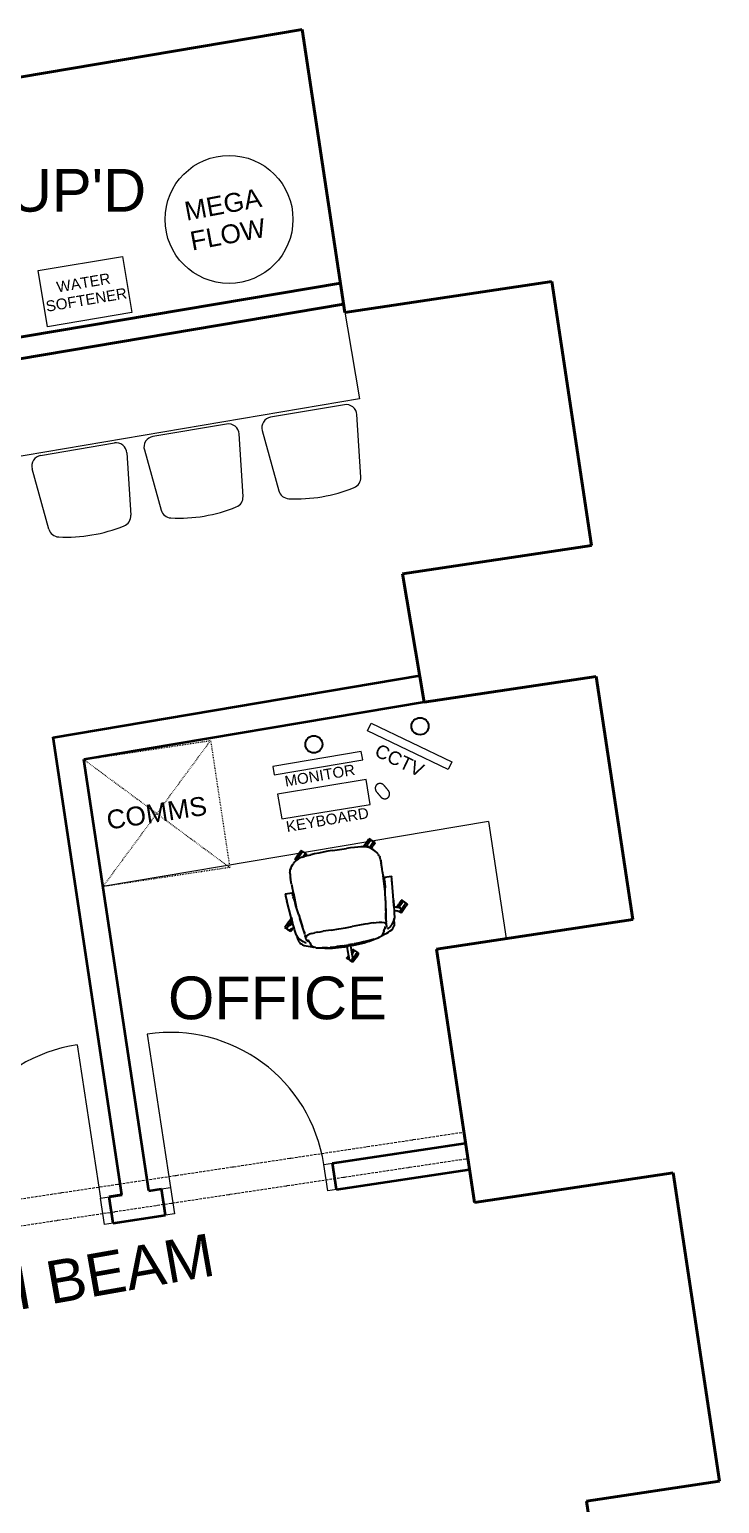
# Model space of a CAD drawing. Header units: millimetres. Extents: x -159872 to 386485, y -250577 to 158966.
# Drawn here: x 178505 to 181736, y 7975 to 14874 of the extents above; entities that cross this region are included whole.
import ezdxf

# ---------------------------------------------------------------- set-up
doc = ezdxf.new("R2010")
doc.units = ezdxf.units.MM
doc.linetypes.add('ACAD_ISO10W100', pattern=[18, 12, -3, 0, -3])
doc.linetypes.add('ISO-03 Dashed Spaced', pattern=[7.62, 3.048, -4.572])
for name, color, linetype, lineweight in [('LDS-equipment-office', 4, 'Continuous', 18), ('LDS-ffe-furniture-loose', 5, 'Continuous', 13), ('LDS-services-water', 4, 'Continuous', 18), ('LDS-struct-extg-ceiling beams', 252, 'ACAD_ISO10W100', 9), ('LDS-struct-extg-doors windows', 7, 'Continuous', 9), ('LDS-struct-extg-walls', 1, 'Continuous', 40), ('LDS-struct-new-doors windows', 5, 'Continuous', 9), ('LDS-struct-new-walls', 6, 'Continuous', 35), ('LDS-text-room names', 3, 'Continuous', 18)]:
    doc.layers.add(name, color=color, linetype=linetype, lineweight=lineweight)
doc.styles.add('Arial', font='Arial.ttf')

# ---------------------------------------------------------------- blocks, each defined once
blk = doc.blocks.new('CCTV MONITOR')
at = {"layer": 'LDS-equipment-office', "linetype": 'Continuous', "flags": 128}
blk.add_lwpolyline([(263.8, -356.2), (-79, -113.5), (-55.8, -80.9), (286.9, -323.6), (263.8, -356.2)], dxfattribs=at)
at = {"layer": 'LDS-equipment-office', "linetype": 'Continuous', "lineweight": 25}
blk.add_circle((40.2, -303.2), 40, dxfattribs=at)
blk = doc.blocks.new('OFFICE COMPUTER')
at = {"layer": 'LDS-equipment-office', "linetype": 'Continuous', "flags": 128}
for points in [[(-52.6, -156.4), (367.4, -159.5), (367.8, -41.5), (-52.2, -38.5), (-52.6, -156.4)], [(-52.9, -289.4), (367.1, -291.1), (367.3, -251.1), (-52.7, -249.4), (-52.9, -289.4)]]:
    blk.add_lwpolyline(points, dxfattribs=at)
at = {"layer": 'LDS-equipment-office', "linetype": 'Continuous', "lineweight": 25}
blk.add_circle((160.1, -360.1), 40, dxfattribs=at)
at = {"layer": 'LDS-equipment-office', "transparency": 33554687}
blk.add_open_spline([(-138.9, -55), (-133.5, -51.9), (-120.9, -52.3), (-109.7, -59.3), (-98.9, -78.1), (-88, -96.9), (-87.6, -110.1), (-93.5, -121.2), (-98.9, -124.3), (-104.2, -127.4), (-116.9, -127), (-128, -120), (-138.9, -101.2), (-149.7, -82.4), (-150.2, -69.2), (-144.2, -58.1), (-140.2, -55.8), (-138.9, -55)], degree=2, knots=[0, 0, 0, 0.040864, 0.081728, 0.122591, 0.346761, 0.387625, 0.428488, 0.469352, 0.510216, 0.55108, 0.591944, 0.632807, 0.856977, 0.897841, 0.938704, 0.979568, 1, 1, 1], dxfattribs=at)
blk = doc.blocks.new('OFFICE COMMS UNIT')
at = {"layer": 'LDS-equipment-office', "linetype": 'ISO-03 Dashed Spaced', "transparency": 33554687}
for p, q in [((-179.7, 89.9), (395, -535.2)), ((-204.5, -510.4), (419.8, 65.1))]:
    blk.add_line(p, q, dxfattribs=at)
at = {"layer": 'LDS-equipment-office', "linetype": 'ISO-03 Dashed Spaced', "transparency": 33554687, "flags": 128}
blk.add_lwpolyline([(-179.7, 89.9), (419.8, 65.1), (395, -535.2), (-204.5, -510.4)], close=True, dxfattribs=at)
blk = doc.blocks.new('DESK CHAIR PLAN')
at = {"layer": 'LDS-ffe-furniture-loose', "lineweight": 25}
for p, q in [((-15.2, 257.3), (5.3, 277.8)), ((5.3, 277.8), (5.6, 278.1)), ((5.3, 277.8), (5.3, 277.8)), ((5.6, 278.1), (5.8, 278.2)), ((5.8, 278.2), (6, 278.1)), ((6, 278.1), (11.7, 272.4)), ((-29.2, 243.3), (-29.3, 243.1)), ((-29.3, 243.1), (-29.2, 242.9)), ((-29.2, 243.3), (-28.9, 243.6)), ((-29.2, 242.9), (-23.4, 237.1)), ((-28.9, 243.6), (-27.9, 244.6)), ((-28.9, 243.6), (-28.9, 243.6)), ((-24.1, 248.4), (-27.9, 244.6)), ((-27.9, 244.6), (-27.9, 244.6)), ((-24.1, 248.4), (-15.2, 257.3)), ((-24.1, 248.4), (-24.1, 248.4)), ((-23.4, 237.1), (-23.1, 237.2)), ((-23.2, 237.1), (-22.9, 237.4)), ((-11.4, 225.4), (-23.2, 237.1)), ((-23.1, 237.2), (4, 264.3)), ((-22.7, 237.5), (-22.9, 237.4)), ((-21, 239.2), (-22.7, 237.6)), ((-22.7, 237.6), (-22.7, 237.5)), ((-21, 239.3), (-20.8, 239.5)), ((-21, 239.2), (-21, 239.3)), ((-20.8, 239.5), (-20.7, 239.6)), ((-20.7, 239.6), (-20.6, 239.7)), ((-20.6, 239.7), (-19.4, 240.9)), ((-19.4, 240.9), (-19.3, 240.9)), ((-19.1, 241.2), (-19.3, 240.9)), ((-11.7, 248.5), (-19.1, 241.2)), ((-15.2, 257.3), (-15.2, 257.3)), ((4.1, 264.4), (-11.7, 248.6)), ((-11.7, 248.5), (-11.7, 248.6)), ((-11.4, 225.4), (-11.3, 225.5)), ((-11.3, 225.4), (-11.4, 225.2)), ((-11.4, 225.4), (-11.4, 225.4)), ((-11.4, 225.2), (-5.7, 219.4)), ((-11.3, 225.4), (3.4, 240.2)), ((-11.3, 225.5), (-11.2, 225.6)), ((-11.2, 225.6), (-11, 225.8)), ((-11, 225.8), (-9.5, 227.3)), ((-9.5, 227.3), (-9.3, 227.5)), ((-9.3, 227.5), (-8.9, 227.9)), ((-9.3, 227.5), (-9.3, 227.5)), ((-8.9, 227.9), (-8.5, 228.4)), ((-8.3, 228.5), (-8.5, 228.4)), ((-8.3, 228.5), (3.4, 240.2)), ((-5.7, 219.4), (-5.4, 219.3)), ((1.7, 238.6), (-5.5, 231.3)), ((-5.4, 219.3), (-5.2, 219.4)), ((-5.2, 219.4), (-5, 219.7)), ((-5, 219.7), (-4.9, 219.7)), ((-4.9, 219.7), (-4, 220.7)), ((-4, 220.7), (-3.9, 220.7)), ((-3.9, 220.7), (-0.1, 224.5)), ((-0.1, 224.5), (0.6, 225.2)), ((0.6, 225.2), (1, 225.6)), ((1, 225.6), (1.8, 226.5)), ((1.8, 226.5), (2.5, 227.1)), ((4.3, 263.2), (2.5, 260.1)), ((2.5, 227.1), (3.2, 227.9)), ((3.1, 219.8), (3.2, 227.9)), ((3.3, 201.6), (3.1, 219.8)), ((3.2, 227.9), (3.3, 229)), ((3.3, 229), (3.4, 240.2)), ((3.4, 240.2), (3.5, 245.5)), ((3.4, 240.2), (3.4, 240.2)), ((3.5, 245.5), (3.6, 259)), ((3.8, 261), (3.6, 259)), ((4, 262.4), (3.8, 261)), ((4.1, 264.4), (4, 264.3)), ((4.3, 263.2), (4, 262.4)), ((5.8, 266.1), (4.1, 264.4)), ((4.4, 263.6), (4.3, 263.2)), ((4.4, 263.6), (5.1, 265)), ((5.1, 265), (5.8, 266.1)), ((5.8, 266.1), (6.8, 267.1)), ((5.8, 266.1), (5.8, 266.1)), ((6.8, 267.2), (11.7, 272)), ((7.1, 267.4), (6.8, 267.2)), ((6.8, 267.2), (6.8, 267.1)), ((11.5, 271.8), (7.1, 267.4)), ((7.8, 267.9), (7.1, 267.4)), ((9, 268.6), (7.8, 267.9)), ((10.4, 269.1), (9, 268.6)), ((11.7, 269.3), (10.4, 269.1)), ((11.5, 271.8), (11.6, 271.8)), ((11.6, 271.9), (11.8, 272.1)), ((11.6, 271.9), (11.6, 271.8)), ((11.8, 272.2), (11.7, 272.4)), ((11.7, 272), (11.8, 272.2)), ((11.7, 269.3), (13, 269.2)), ((11.8, 272.1), (15.5, 268.4)), ((13, 269.2), (14.3, 268.9)), ((14.3, 268.9), (15.5, 268.4)), ((15.5, 268.4), (15.6, 268.4)), ((15.6, 268.4), (16.7, 267.7)), ((17.4, 267.1), (16.7, 267.7)), ((18.3, 266.2), (17.4, 267.1)), ((19.1, 265.1), (18.3, 266.2)), ((19.4, 264.6), (19.1, 265.1)), ((19.4, 264.6), (21.2, 262.6)), ((19.6, 264), (19.4, 264.6)), ((20, 262.7), (19.6, 264)), ((20.1, 262), (20, 262.7)), ((20.3, 261.4), (20.1, 262)), ((20.3, 260.9), (20.3, 261.4)), ((20.3, 260.9), (20.4, 260.4)), ((20.4, 260.4), (20.5, 259.5)), ((23.5, 260.4), (20.5, 257.3)), ((23.5, 260.2), (20.5, 257.3)), ((20.5, 259.3), (20.5, 259.5)), ((20.5, 257.3), (20.5, 259.3)), ((20.5, 257.3), (20.5, 257.3)), ((20.6, 252.7), (20.5, 257.3)), ((20.5, 257.3), (20.5, 257.3)), ((20.7, 245.8), (20.6, 252.7)), ((29.5, 254.2), (20.7, 245.3)), ((20.7, 245.3), (20.7, 245.8)), ((21.1, 220.2), (20.7, 245.3)), ((20.9, 201.6), (21, 220.2)), ((20.9, 201.6), (21, 220.2)), ((21, 220.2), (21.1, 220.2)), ((21.2, 262.6), (23.5, 260.4)), ((23.7, 260.3), (23.5, 260.2)), ((23.9, 260.2), (23.7, 260.3)), ((23.9, 260.2), (29.5, 254.6)), ((29.5, 254.6), (29.6, 254.4)), ((29.6, 254.4), (29.5, 254.2)), ((-214.9, 137.1), (-213.2, 143.2)), ((-210.2, 148.9), (-213.2, 143.2)), ((-205.6, 154.1), (-210.2, 148.9)), ((-199.4, 158.9), (-205.6, 154.1)), ((-199.2, 140.3), (-203.9, 135.9)), ((-191.8, 163.3), (-199.4, 158.9)), ((-194.2, 144.3), (-199.2, 140.3)), ((-189.1, 147.7), (-194.2, 144.3)), ((-183.4, 167.1), (-191.8, 163.3)), ((-184.2, 150.7), (-189.1, 147.7)), ((-182.4, 152.1), (-184.2, 150.7)), ((-174.1, 170.5), (-183.4, 167.1)), ((-182.4, 152.1), (-182.3, 152.1)), ((-182.3, 152.1), (-182.2, 152.3)), ((-182.2, 152.3), (-182, 153.1)), ((-182.2, 152.3), (-181.8, 152.8)), ((-177.7, 137.7), (-177.5, 139.6)), ((-177.5, 139.6), (-177.2, 140.9)), ((-177.5, 139.6), (-177.3, 140.8)), ((-177.2, 140.9), (-175.4, 143.7)), ((-171.2, 147.3), (-175.4, 143.7)), ((-162.9, 174.2), (-174.1, 170.5)), ((-172.1, 139.7), (-170.4, 142.2)), ((-166, 150.5), (-171.2, 147.3)), ((-170.4, 142.2), (-168.7, 145.2)), ((-168.7, 145.2), (-167.2, 148.1)), ((-167.2, 148.1), (-166, 150.5)), ((-166, 150.5), (-165.8, 150.9)), ((-165.8, 150.9), (-164.3, 154.1)), ((-162.8, 157.9), (-164.3, 154.1)), ((-147.7, 179), (-162.9, 174.2)), ((-162.8, 157.9), (-161.1, 162.5)), ((-159.2, 167.1), (-161.1, 162.5)), ((-152.3, 175.9), (-159.2, 167.1)), ((-150.3, 177.5), (-152.3, 175.9)), ((-148, 178.7), (-150.3, 177.5)), ((-148, 178.7), (-146.8, 179.3)), ((-146.8, 179.3), (-147.7, 179)), ((-146.8, 179.3), (-141.3, 182.1)), ((-139.4, 182.9), (-141.3, 182.1)), ((-130.9, 185.3), (-139.4, 182.9)), ((-121.3, 187.3), (-130.9, 185.3)), ((-112, 188.8), (-121.3, 187.3)), ((-99.6, 191.5), (-112, 188.8)), ((-110.7, 189), (-112, 188.8)), ((-110.7, 189), (-99.2, 190.4)), ((-87.8, 193.7), (-99.6, 191.5)), ((-99.2, 190.4), (-86.8, 191.6)), ((-75.8, 195.6), (-87.8, 193.7)), ((-86.8, 191.6), (-74.9, 192.4)), ((-62.7, 197.4), (-75.8, 195.6)), ((-74.9, 192.4), (-59.5, 193.3)), ((-48.9, 198.9), (-62.7, 197.4)), ((-59.5, 193.3), (-41.9, 193.9)), ((-35.2, 199.8), (-48.9, 198.9)), ((-41.9, 193.9), (-14.6, 194.5)), ((-20.6, 200.5), (-35.2, 199.8)), ((-4.5, 201.4), (-20.6, 200.5)), ((-6.2, 194.6), (-14.6, 194.5)), ((-6.2, 194.6), (12.3, 194.8)), ((-4.5, 201.4), (3.3, 201.6)), ((3.3, 201.6), (12.3, 201.8)), ((20.9, 201.6), (12.3, 201.8)), ((30.9, 194.6), (12.3, 194.8)), ((29.2, 201.4), (20.9, 201.6)), ((20.9, 201.6), (20.9, 201.6)), ((45.3, 200.5), (29.2, 201.4)), ((38.8, 194.5), (30.9, 194.6)), ((38.8, 194.5), (66.6, 193.9)), ((59.9, 199.8), (45.3, 200.5)), ((73.6, 198.9), (59.9, 199.8)), ((83.8, 193.3), (66.6, 193.9)), ((87.4, 197.4), (73.6, 198.9)), ((83.8, 193.3), (98.7, 192.5)), ((100.5, 195.6), (87.4, 197.4)), ((111.5, 191.6), (98.7, 192.5)), ((112.5, 193.7), (100.5, 195.6)), ((111.5, 191.6), (123.9, 190.4)), ((124.3, 191.5), (112.5, 193.7)), ((123.9, 190.4), (135.3, 189)), ((136.7, 188.8), (124.3, 191.5)), ((136.7, 188.8), (135.3, 189)), ((146, 187.3), (136.7, 188.8)), ((155.6, 185.3), (146, 187.3)), ((164.1, 182.9), (155.6, 185.3)), ((164.1, 182.9), (165.9, 182.1)), ((165.9, 182.1), (171.5, 179.3)), ((174.5, 178.4), (171.5, 179.3)), ((171.5, 179.3), (172.7, 178.7)), ((175, 177.5), (172.7, 178.7)), ((190.3, 173.3), (174.5, 178.4)), ((177, 175.9), (175, 177.5)), ((177, 175.9), (183.9, 167.1)), ((183.9, 167.1), (185.8, 162.5)), ((185.8, 162.5), (187.5, 157.9)), ((187.5, 157.9), (189, 154.1)), ((190.5, 150.9), (189, 154.1)), ((198.8, 170.5), (190.3, 173.3)), ((190.7, 150.5), (190.5, 150.9)), ((195.9, 147.3), (190.7, 150.5)), ((191.9, 148.1), (190.7, 150.5)), ((193.4, 145.2), (191.9, 148.1)), ((195.1, 142.2), (193.4, 145.2)), ((196.8, 139.7), (195.1, 142.2)), ((200.1, 143.7), (195.9, 147.3)), ((208.1, 167.1), (198.8, 170.5)), ((200.1, 143.7), (201.8, 140.9)), ((201.8, 140.9), (202.2, 139.7)), ((202, 140.8), (202.2, 139.7)), ((202.2, 139.7), (202.5, 137.3)), ((202.6, 137.9), (202.3, 139.1)), ((206.9, 152.4), (206.3, 153)), ((206.7, 153.1), (206.9, 152.4)), ((207.1, 152), (206.9, 152.4)), ((209.2, 150.5), (207.1, 152)), ((216.5, 163.3), (208.1, 167.1)), ((213.8, 147.7), (209.2, 150.5)), ((218.9, 144.3), (213.8, 147.7)), ((224.1, 158.9), (216.5, 163.3)), ((223.9, 140.3), (218.9, 144.3)), ((228.6, 135.9), (223.9, 140.3)), ((230.3, 154.1), (224.1, 158.9)), ((234.9, 148.9), (230.3, 154.1)), ((237.9, 143.2), (234.9, 148.9)), ((237.9, 143.2), (239.6, 137.1)), ((-285.8, 47.9), (-251, 82.7)), ((-282, 51.6), (-251.2, 82.5)), ((-281.1, 64.7), (-257.1, 88.8)), ((-258.3, 73.9), (-260.2, 70.8)), ((-258.8, 71.9), (-258.9, 71.7)), ((-258.8, 72.3), (-258.6, 72.8)), ((-258.8, 71.9), (-258.8, 72.3)), ((-258.8, 71.9), (-258.8, 71.7)), ((-258.8, 70.4), (-258.8, 71.7)), ((-258.8, 70.1), (-258.8, 70.4)), ((-258.8, 70.1), (-258.8, 70)), ((-258.7, 69.6), (-258.8, 70)), ((-258.7, 69.6), (-258.7, 69.4)), ((-258.7, 69.4), (-258.2, 68)), ((-258.5, 73.2), (-258.6, 72.8)), ((-258.5, 73.3), (-258.3, 73.9)), ((-258.5, 73.3), (-258.5, 73.2)), ((-258.3, 74.2), (-258, 74.5)), ((-258.3, 73.9), (-258.3, 74.2)), ((-258.2, 72.6), (-258.3, 71.1)), ((-258.3, 71.1), (-258.1, 69.6)), ((-257.8, 74), (-258.2, 72.6)), ((-258, 87.7), (-258.1, 87.6)), ((-258.1, 87.6), (-258, 87.5)), ((-258.1, 69.6), (-257.5, 68.1)), ((-258, 74.5), (-257.8, 74.9)), ((-257.8, 75), (-257.4, 75.5)), ((-257.8, 74), (-256.9, 75.4)), ((-257.8, 74.9), (-257.8, 75)), ((-257.1, 75.9), (-257.5, 75.5)), ((-257.4, 75.5), (-257.3, 75.6)), ((-257.1, 75.9), (-257.3, 75.6)), ((-257.1, 88.8), (-256.9, 88.8)), ((-257.1, 76), (-257.1, 75.9)), ((-257, 76), (-257.1, 76)), ((-257, 76.1), (-256.7, 76.4)), ((-257, 76), (-257, 76.1)), ((-256.9, 88.8), (-256.7, 88.8)), ((-256.9, 75.4), (-256.8, 75.5)), ((-255.9, 76.6), (-256.8, 75.5)), ((-256.7, 88.8), (-251, 83.1)), ((-255.9, 77.1), (-256.7, 76.4)), ((-256.7, 76.4), (-256.7, 76.4)), ((-254.7, 77.6), (-255.9, 76.6)), ((-255.6, 77.4), (-255.9, 77.1)), ((-255.6, 77.4), (-255.5, 77.5)), ((-255.5, 77.5), (-255.2, 77.8)), ((-253.7, 78.5), (-255.2, 77.8)), ((-253.3, 78.3), (-254.7, 77.6)), ((-253.7, 78.5), (-253.4, 78.7)), ((-253.7, 78.5), (-253.6, 78.7)), ((-253.4, 78.7), (-253.6, 78.7)), ((-253.4, 78.7), (-253.3, 78.7)), ((-251.9, 78.8), (-253.3, 78.3)), ((-253.3, 78.7), (-253.2, 78.8)), ((-253.3, 78.7), (-253.3, 78.8)), ((-253.2, 78.8), (-253.3, 78.8)), ((-252.6, 78.9), (-253.2, 78.8)), ((-253.2, 78.8), (-253.2, 78.8)), ((-252.6, 78.9), (-251.6, 79.1)), ((-251.9, 78.8), (-251.8, 78.8)), ((-251.8, 78.8), (-251.7, 78.9)), ((-250.2, 79.1), (-251.7, 78.9)), ((-251.3, 79.2), (-251.6, 79.1)), ((-251, 79.2), (-251.3, 79.2)), ((-251.2, 82.5), (-251.1, 82.5)), ((-251.1, 82.5), (-250.9, 82.7)), ((-251.1, 82.5), (-251.1, 82.5)), ((-250.9, 82.9), (-251, 83.1)), ((-251, 82.7), (-250.9, 82.9)), ((-250.2, 79.1), (-251, 79.2)), ((-250.9, 82.7), (-247, 78.9)), ((-248.8, 79.1), (-250.2, 79.1)), ((-249.9, 79.1), (-250.2, 79.1)), ((-249, 79), (-249.1, 79)), ((-248.3, 78.7), (-249, 79)), ((-247.3, 79), (-248.8, 79.1)), ((-247, 78.9), (-247.3, 79)), ((-245.4, 78.6), (-247, 78.9)), ((-247, 78.9), (-246.8, 78.7)), ((-243.1, 78), (-245.4, 78.6)), ((-242.3, 77.7), (-243.1, 78)), ((-242.3, 77.7), (-235.2, 75.4)), ((-225.2, 72.2), (-235.2, 75.4)), ((-227, 53.8), (-225.2, 72.2)), ((-225.2, 72.2), (-224.1, 82.4)), ((-224.1, 82.4), (-220.8, 106.5)), ((-220.8, 106.5), (-219.8, 109.3)), ((-218.5, 113.3), (-219.8, 109.3)), ((-219.8, 109.3), (-218.5, 113.3)), ((-217.1, 116.4), (-218.5, 113.3)), ((-217.1, 116.4), (-215.9, 130.4)), ((-215.6, 119.7), (-217.1, 116.4)), ((-215.9, 130.4), (-214.9, 137.1)), ((-212.1, 125.6), (-215.6, 119.7)), ((-208.2, 130.9), (-212.1, 125.6)), ((-203.9, 135.9), (-208.2, 130.9)), ((-191.2, 34.9), (-182, 100.6)), ((-191.2, 34.9), (-185.5, 76.4)), ((-182.1, 100.3), (-185.5, 76.4)), ((-182.1, 100.3), (-181.4, 105.3)), ((-181.4, 105.3), (-182, 100.6)), ((-181.4, 105.3), (-181.2, 107)), ((-180.3, 113.4), (-181.2, 107)), ((-180.3, 113.4), (-179.6, 119.3)), ((-179, 124.6), (-179.6, 119.3)), ((-179, 124.6), (-178.4, 130.5)), ((-178.4, 130.7), (-177.7, 137.7)), ((-178.4, 130.7), (-178.1, 129.5)), ((-178.4, 130.5), (-178.4, 130.7)), ((-177.3, 127.3), (-178.1, 129.5)), ((-177.3, 127.3), (-176.5, 125.7)), ((-171.7, 120), (-176.5, 125.7)), ((-170.7, 119.2), (-171.7, 120)), ((-169.8, 118.8), (-170.7, 119.2)), ((-160.1, 115.6), (-169.8, 118.8)), ((-147.5, 113.8), (-160.1, 115.6)), ((-134, 112.8), (-147.5, 113.8)), ((-120.4, 112.4), (-134, 112.8)), ((-120.4, 112.4), (-108.9, 112.4)), ((-108.9, 112.4), (-107.5, 112.4)), ((-107.5, 112.4), (-107.4, 112.5)), ((-107.4, 112.5), (-94.3, 112.5)), ((-94.3, 112.5), (-80.2, 112.7)), ((-80.2, 112.7), (-54.1, 113.2)), ((-54.1, 113.2), (-19.3, 113.9)), ((12.3, 114.2), (-19.3, 113.9)), ((43.7, 113.9), (12.3, 114.2)), ((80.1, 113.2), (43.7, 113.9)), ((80.1, 113.2), (104.9, 112.7)), ((104.9, 112.7), (118.9, 112.5)), ((132.1, 112.5), (118.9, 112.5)), ((132.2, 112.4), (132.1, 112.5)), ((133.6, 112.5), (132.2, 112.4)), ((145.1, 112.4), (133.6, 112.5)), ((145.1, 112.4), (158.7, 112.8)), ((172.1, 113.8), (158.7, 112.8)), ((172.1, 113.8), (184.8, 115.6)), ((194.5, 118.8), (184.8, 115.6)), ((195.4, 119.2), (194.5, 118.8)), ((196.3, 120), (195.4, 119.2)), ((196.3, 120), (201.2, 125.7)), ((201.2, 125.7), (202, 127.3)), ((202.8, 129.5), (202, 127.3)), ((202.5, 137.3), (203.1, 130.7)), ((203.1, 130.7), (202.8, 129.5)), ((203.1, 130.7), (203.5, 127.1)), ((203.5, 127.1), (204.3, 119.3)), ((205, 113.4), (204.3, 119.3)), ((205, 113.4), (205.8, 107)), ((206.1, 105.3), (205.8, 107)), ((206.1, 105.3), (206.7, 100.6)), ((206.8, 100.3), (206.1, 105.3)), ((206.7, 100.6), (215.9, 34.9)), ((206.8, 100.3), (210.2, 76.4)), ((215.9, 34.9), (210.2, 76.4)), ((232.9, 130.9), (228.6, 135.9)), ((236.8, 125.6), (232.9, 130.9)), ((240.3, 119.7), (236.8, 125.6)), ((239.6, 137.1), (240.6, 130.4)), ((241.8, 116.4), (240.3, 119.7)), ((240.6, 130.4), (241.8, 116.4)), ((243.2, 113.3), (241.8, 116.4)), ((243.1, 113.3), (244.5, 109.3)), ((244.5, 109.3), (243.2, 113.3)), ((244.5, 109.3), (245.5, 106.5)), ((245.5, 106.5), (248.8, 82.4)), ((248.8, 82.4), (249.7, 73.7)), ((249.7, 73.7), (253.9, 75.1)), ((249.7, 73.7), (251.6, 54.2)), ((253.9, 75.1), (268.2, 79.7)), ((254.1, 75.3), (253.9, 75.1)), ((253.9, 75.1), (253.9, 75.1)), ((254.2, 75.4), (254.1, 75.3)), ((254.2, 75.4), (254.4, 75.6)), ((254.4, 75.6), (254.5, 75.7)), ((254.5, 75.7), (254.6, 75.8)), ((254.6, 75.8), (254.7, 75.9)), ((255.3, 76.5), (254.7, 75.9)), ((255.7, 76.9), (255.3, 76.5)), ((255.3, 76.5), (255.3, 76.5)), ((256, 77.2), (255.7, 76.9)), ((255.7, 76.9), (255.7, 76.8)), ((256, 77.2), (256.9, 78.1)), ((256, 77.1), (256, 77.2)), ((256.9, 78.1), (257.2, 78.4)), ((257.2, 78.4), (267.9, 89.1)), ((257.2, 78.4), (257.2, 78.4)), ((267.9, 89.1), (268.1, 89.2)), ((268.1, 89.2), (268.4, 89.1)), ((269.7, 80.1), (268.2, 79.7)), ((268.4, 89.1), (274, 83.5)), ((271.2, 80.4), (269.7, 80.1)), ((271.4, 80.4), (271.2, 80.4)), ((271.4, 80.4), (271.2, 80.2)), ((271.3, 80.2), (271.4, 80.4)), ((271.4, 80.4), (274, 83.1)), ((274.1, 83.1), (271.4, 80.4)), ((272.7, 80.5), (271.4, 80.4)), ((271.4, 80.4), (271.4, 80.4)), ((274.1, 80.4), (272.7, 80.5)), ((274.1, 83.3), (274, 83.5)), ((274, 83.1), (274.1, 83.3)), ((274.1, 83.1), (276, 81.2)), ((275.6, 80), (274.1, 80.4)), ((277, 79.5), (275.6, 80)), ((276, 81.2), (279.5, 77.9)), ((278.3, 78.8), (277, 79.5)), ((279.4, 77.9), (278.3, 78.8)), ((280.5, 76.8), (279.4, 77.9)), ((279.5, 77.9), (283.6, 73.7)), ((281.3, 75.5), (280.5, 76.8)), ((285.9, 71.4), (280.7, 66.3)), ((280.7, 66.2), (285.8, 71.3)), ((281.9, 74.2), (281.3, 75.5)), ((282.1, 69.6), (281.7, 68.1)), ((282.1, 73.4), (281.9, 74.2)), ((282.1, 73.3), (282.1, 73.4)), ((282.1, 73.3), (282.1, 73.3)), ((282.2, 72.7), (282.1, 73.3)), ((282.3, 70.5), (282.1, 69.7)), ((282.1, 69.6), (282.1, 69.7)), ((282.3, 71.9), (282.2, 72.7)), ((282.3, 71.9), (282.3, 71.5)), ((282.3, 71.2), (282.3, 71.5)), ((282.3, 71.1), (282.3, 71.2)), ((282.3, 71.2), (282.3, 71.2)), ((282.3, 71.1), (282.3, 70.7)), ((282.3, 70.5), (282.3, 70.7)), ((283.6, 73.7), (285.9, 71.4)), ((286, 71.4), (285.8, 71.3)), ((286.2, 71.3), (286, 71.4)), ((286.2, 71.3), (291.9, 65.6)), ((-291.9, 54), (-292, 53.8)), ((-292, 53.8), (-291.9, 53.6)), ((-291.9, 54), (-291.6, 54.2)), ((-291.9, 53.6), (-286.1, 47.8)), ((-291.6, 54.3), (-290.6, 55.2)), ((-291.6, 54.3), (-291.6, 54.2)), ((-290.6, 55.3), (-284.2, 61.7)), ((-290.6, 55.3), (-290.6, 55.2)), ((-286.1, 47.8), (-285.8, 47.9)), ((-285.9, 47.8), (-285.6, 48)), ((-274.1, 36), (-285.9, 47.8)), ((-285.5, 48.2), (-285.6, 48)), ((-285.4, 48.2), (-285.5, 48.2)), ((-285.1, 48.5), (-285.4, 48.2)), ((-283.7, 49.9), (-285.1, 48.5)), ((-285.1, 48.5), (-285.1, 48.5)), ((-284.2, 61.7), (-284.1, 61.7)), ((-281.1, 64.7), (-284.1, 61.7)), ((-283.7, 49.9), (-283.6, 50)), ((-283.7, 49.9), (-283.7, 49.9)), ((-283.6, 50), (-283.5, 50.1)), ((-283.6, 50), (-283.6, 50)), ((-283.5, 50.1), (-283.4, 50.3)), ((-283.4, 50.3), (-282.2, 51.4)), ((-282.2, 51.4), (-282.2, 51.5)), ((-282.2, 51.5), (-282.1, 51.5)), ((-282.1, 51.5), (-282, 51.6)), ((-282.1, 51.5), (-282.1, 51.5)), ((-281.1, 64.7), (-281.1, 64.7)), ((-274.1, 36), (-274.1, 36.1)), ((-274, 36.1), (-274.1, 35.8)), ((-274.1, 36.1), (-274, 36.1)), ((-274.1, 35.8), (-268.4, 30)), ((-274, 36.1), (-248.8, 61.3)), ((-274, 36.1), (-273.9, 36.2)), ((-272.9, 37.2), (-273.9, 36.3)), ((-273.9, 36.2), (-273.9, 36.3)), ((-272.9, 37.2), (-272.5, 37.7)), ((-272.5, 37.7), (-272, 38.2)), ((-272, 38.2), (-271.9, 38.3)), ((-272, 38.2), (-272, 38.2)), ((-248.8, 61.3), (-271.9, 38.3)), ((-268.4, 30), (-268.1, 29.9)), ((-268.1, 29.9), (-267.9, 30)), ((-267.9, 30), (-267.7, 30.3)), ((-267.7, 30.3), (-267.6, 30.3)), ((-267.6, 30.3), (-266.7, 31.3)), ((-266.7, 31.3), (-266.6, 31.3)), ((-254.1, 43.9), (-266.6, 31.3)), ((-258.1, 67.9), (-258.2, 68)), ((-258.1, 67.8), (-258.1, 67.9)), ((-258.1, 67.6), (-258.1, 67.8)), ((-258, 67.6), (-258.1, 67.6)), ((-257.9, 67.4), (-258, 67.6)), ((-257.9, 67.4), (-257.9, 67.3)), ((-257.9, 67.3), (-256.5, 65.4)), ((-257.9, 67.3), (-257.9, 67.3)), ((-256.7, 66.7), (-257.5, 68.1)), ((-255.6, 65.4), (-256.7, 66.7)), ((-256.5, 65.4), (-254.6, 64)), ((-255.6, 65.4), (-255.2, 65.1)), ((-254.3, 64.2), (-255.2, 65.1)), ((-254.5, 64), (-254.6, 64)), ((-254.5, 64), (-254.5, 63.9)), ((-254.5, 63.9), (-254.3, 63.9)), ((-254.3, 64.2), (-254.2, 64.2)), ((-254.3, 63.9), (-254.3, 63.9)), ((-254.1, 63.8), (-254.3, 63.9)), ((-254.1, 64.1), (-254.2, 64.2)), ((-254.1, 64.1), (-253.5, 63.6)), ((-254.1, 63.8), (-253.3, 63.5)), ((-254.1, 43.9), (-253.9, 44)), ((-253.9, 44), (-253.1, 44.9)), ((-253.9, 44), (-253.9, 44)), ((-253.3, 63.5), (-253.5, 63.6)), ((-253, 63.3), (-253.3, 63.5)), ((-239.8, 58.2), (-253.1, 44.9)), ((-253, 63.3), (-253, 63.3)), ((-252.9, 63.2), (-253, 63.3)), ((-252.9, 63.2), (-252.2, 62.8)), ((-251.7, 62.5), (-252.2, 62.8)), ((-251.7, 62.5), (-251.6, 62.5)), ((-250.4, 61.9), (-251.6, 62.5)), ((-250.4, 61.9), (-248.8, 61.3)), ((-248, 61), (-248.8, 61.3)), ((-248.8, 61.3), (-248.8, 61.3)), ((-248, 61), (-245.7, 60.2)), ((-240.7, 58.5), (-245.7, 60.2)), ((-239.8, 58.2), (-240.7, 58.5)), ((-227, 53.8), (-239.8, 58.2)), ((-230, 24.3), (-237.9, -56)), ((-227.2, 51.6), (-230, 24.3)), ((-230, 24.2), (-227.2, 51.6)), ((-227.2, 51.6), (-227, 53.8)), ((-193.4, 18.5), (-198.7, -20.8)), ((-193.4, 18.5), (-191.2, 34.9)), ((218.1, 18.5), (215.9, 34.9)), ((218.1, 18.5), (223.4, -20.8)), ((251.6, 54.2), (274, 61.7)), ((251.6, 54.2), (251.9, 51.6)), ((251.9, 51.6), (253.2, 38.8)), ((253.2, 38.7), (278.1, 63.5)), ((277.9, 63.5), (253.2, 38.8)), ((253.2, 38.8), (253.2, 38.7)), ((253.2, 38.7), (253.8, 33.3)), ((253.8, 33.3), (256.7, 30.4)), ((254.7, 24.3), (253.8, 33.3)), ((253.8, 33.3), (254.7, 24.2)), ((254.7, 24.3), (262.6, -56)), ((256.7, 30.4), (256.9, 30.3)), ((256.9, 30.3), (257.1, 30.4)), ((257.1, 30.4), (257.4, 30.7)), ((257.4, 30.7), (258.4, 31.7)), ((257.4, 30.7), (257.4, 30.7)), ((258.4, 31.7), (267.8, 41.1)), ((258.4, 31.7), (258.4, 31.7)), ((270, 43.3), (267.8, 41.2)), ((267.8, 41.1), (267.8, 41.2)), ((270, 43.3), (271, 44.3)), ((271, 44.3), (271.1, 44.4)), ((271.1, 44.4), (291.5, 64.9)), ((271.1, 44.4), (271.1, 44.4)), ((274, 61.7), (275.5, 62.2)), ((275.5, 62.2), (276.9, 62.9)), ((276.9, 62.9), (277.9, 63.5)), ((277.9, 63.5), (278.1, 63.5)), ((278.1, 63.6), (279.3, 64.5)), ((278.1, 63.5), (278.1, 63.6)), ((278.1, 63.5), (278.1, 63.6)), ((279.3, 64.5), (280.2, 65.5)), ((280.2, 65.5), (280.6, 66.1)), ((280.6, 66.1), (280.7, 66.2)), ((280.7, 66.3), (281.1, 66.8)), ((280.7, 66.2), (280.7, 66.3)), ((281.1, 66.8), (281.7, 68.1)), ((291.6, 64.9), (291.5, 64.9)), ((291.6, 64.9), (291.8, 65.1)), ((291.8, 65.1), (291.9, 65.2)), ((291.9, 65.6), (292, 65.4)), ((292, 65.4), (291.9, 65.2)), ((-238.7, -65.7), (-239.3, -72.8)), ((-238.4, -61), (-238.7, -65.7)), ((-237.9, -56), (-238.4, -61)), ((-205.1, -73.1), (-204.7, -68.3)), ((-204.2, -62.5), (-204.7, -68.3)), ((-204.2, -62.5), (-201.2, -39.1)), ((-198.7, -20.8), (-201.2, -39.1)), ((-198.7, -20.8), (-201.2, -96.6)), ((223.4, -20.8), (225.9, -39.1)), ((225.6, -86.9), (223.4, -20.8)), ((228.9, -62.5), (225.9, -39.1)), ((228.9, -62.5), (229.4, -68.3)), ((229.7, -73.1), (229.4, -68.3)), ((263.1, -61), (262.6, -56)), ((264.3, -77.9), (263.1, -61)), ((-239.8, -80.5), (-239.9, -82.3)), ((-239.9, -82.3), (-239.9, -83.2)), ((-239.9, -83.2), (-239.6, -87.8)), ((-239.3, -72.8), (-239.8, -80.5)), ((-239.4, -88.3), (-239.6, -87.8)), ((-239, -88.7), (-239.4, -88.3)), ((-238.4, -88.9), (-239, -88.7)), ((-208.2, -88.9), (-238.4, -88.9)), ((-208.2, -88.9), (-207.6, -88.8)), ((-207.6, -88.8), (-207.3, -88.3)), ((-207, -87.4), (-207.3, -88.3)), ((-207, -87.4), (-206.7, -85.9)), ((-206.2, -83.7), (-206.7, -85.9)), ((-206.2, -73.6), (-206.2, -73.6)), ((-206.2, -83.7), (-205.8, -80.9)), ((-205.4, -77.5), (-205.8, -80.9)), ((-205.1, -73.1), (-205.4, -77.5)), ((-202.3, -129.9), (-203.1, -155.8)), ((-201.8, -113.6), (-202.3, -129.9)), ((-201.8, -113.6), (-201.6, -110)), ((-201.6, -110), (-201.2, -96.6)), ((225.6, -86.9), (225.6, -87.9)), ((225.6, -87.9), (226.3, -110)), ((226.3, -110), (226.5, -113.7)), ((227, -129.8), (226.5, -113.7)), ((227, -129.8), (227.8, -156.8)), ((229.7, -73.1), (229.8, -73.4)), ((229.9, -75), (229.8, -73.4)), ((229.9, -75), (230.1, -77.1)), ((230.1, -77.5), (230.1, -77.1)), ((230.1, -77.5), (230.5, -80.9)), ((230.9, -83.7), (230.5, -80.9)), ((230.9, -83.7), (231.4, -85.9)), ((231.4, -85.9), (231.9, -88.3)), ((232.3, -88.8), (231.9, -88.3)), ((232.9, -88.9), (232.3, -88.8)), ((263.1, -88.9), (232.9, -88.9)), ((263.1, -88.9), (263.7, -88.7)), ((263.7, -88.7), (264.1, -88.3)), ((264.1, -88.3), (264.3, -87.8)), ((264.5, -80.5), (264.3, -77.9)), ((264.3, -87.8), (264.6, -83.2)), ((264.6, -82.3), (264.5, -80.5)), ((264.6, -83.2), (264.6, -82.3)), ((-203.1, -159.8), (-203.1, -155.8)), ((-203.1, -159.8), (-203.1, -163.6)), ((-203.1, -163.6), (-202.9, -169)), ((-202.9, -170.4), (-202.9, -169)), ((-202.9, -170.4), (-202.5, -174.6)), ((-202.5, -174.6), (-201.9, -179.7)), ((-201.9, -179.7), (-201, -184.7)), ((-201, -184.7), (-200.9, -185.2)), ((-199.7, -189.9), (-200.9, -185.2)), ((-199.7, -189.9), (-198.3, -194.4)), ((-198.3, -194.4), (-196.4, -199.2)), ((-196, -199.9), (-196.4, -199.2)), ((-196, -199.9), (-193.7, -204.2)), ((-193.7, -204.2), (-193.2, -205.1)), ((-189.7, -210.2), (-193.2, -205.1)), ((214.4, -210.2), (217.9, -205.1)), ((218.3, -204.3), (217.9, -205.1)), ((218.3, -204.3), (220.7, -199.8)), ((220.7, -199.8), (221.1, -199.1)), ((223, -194.4), (221.1, -199.1)), ((224.4, -189.8), (223, -194.4)), ((225.6, -185.1), (224.4, -189.8)), ((225.6, -184.7), (226.6, -179.7)), ((225.6, -184.7), (225.6, -185.1)), ((226.6, -179.7), (227.2, -174.7)), ((227.2, -174.7), (227.6, -169.5)), ((227.6, -169.5), (227.8, -163.7)), ((227.8, -163.7), (227.8, -156.8)), ((-190.2, -254.2), (-190.3, -254.4)), ((-190.3, -254.4), (-190.2, -254.6)), ((-190.2, -254.2), (-189.9, -253.9)), ((-190.2, -254.6), (-184.4, -260.3)), ((-189.9, -253.8), (-188.9, -252.9)), ((-189.9, -253.8), (-189.9, -253.9)), ((-189, -211.1), (-189.7, -210.2)), ((-189, -211.1), (-184, -217.2)), ((-188.9, -252.8), (-179.4, -243.4)), ((-188.9, -252.8), (-188.9, -252.9)), ((-184.4, -260.3), (-184.1, -260.2)), ((-184.2, -260.4), (-183.9, -260.1)), ((-172.4, -272.1), (-184.2, -260.4)), ((-184.1, -260.2), (-160.5, -236.6)), ((-184, -217.2), (-178.6, -222.9)), ((-183.8, -259.9), (-183.9, -260.1)), ((-183.7, -259.9), (-183.8, -259.9)), ((-183.7, -259.9), (-182, -258.2)), ((-182, -258.2), (-160.5, -236.7)), ((-182, -258.2), (-182, -258.2)), ((-176.2, -240.2), (-179.4, -243.4)), ((-179.4, -243.4), (-179.4, -243.4)), ((-178.6, -222.9), (-172.3, -228.6)), ((-167.9, -231.9), (-176.2, -240.1)), ((-176.2, -240.2), (-176.2, -240.1)), ((-172.4, -272.1), (-172.3, -272)), ((-172.3, -272), (-172.4, -272.3)), ((-172.4, -272.1), (-172.4, -272.1)), ((-172.4, -272.3), (-166.7, -278.1)), ((-172.3, -228.6), (-167.9, -231.9)), ((-172.3, -272), (-144.6, -244.4)), ((-172.3, -272), (-172.2, -271.8)), ((-172.2, -271.8), (-172, -271.6)), ((-172, -271.6), (-170.5, -270.1)), ((-170.5, -270.1), (-170.3, -270)), ((-170.3, -269.9), (-169.8, -269.4)), ((-170.3, -269.9), (-170.3, -270)), ((-144.8, -244.4), (-169.8, -269.4)), ((-167.9, -231.9), (-165.3, -233.8)), ((-165.3, -233.8), (-160.5, -236.6)), ((-156, -267.9), (-164.9, -276.8)), ((-160.5, -236.6), (-160.5, -236.7)), ((-160.5, -236.7), (-158.4, -237.9)), ((-158.4, -237.9), (-157.2, -238.4)), ((-157.2, -238.4), (-157.2, -239)), ((-157.2, -238.4), (-150.6, -241.3)), ((-157.2, -239), (-156.8, -240.4)), ((-156.8, -240.4), (-156.2, -241.7)), ((-156.2, -241.7), (-155.3, -243)), ((-156, -267.9), (-155.5, -267.4)), ((-155.5, -267.3), (-133.7, -245.5)), ((-155.5, -267.4), (-155.5, -267.3)), ((-155.3, -243), (-154.2, -244)), ((-154.1, -244.1), (-154.2, -244)), ((-154.1, -244.1), (-152.9, -244.8)), ((-152.9, -244.8), (-151.6, -245.3)), ((-151.5, -245.3), (-151.6, -245.3)), ((-151.4, -245.3), (-151.5, -245.3)), ((-151.4, -245.3), (-150.1, -245.5)), ((-150.6, -241.3), (-143.4, -243.4)), ((-149.9, -245.6), (-150.1, -245.5)), ((-149.9, -245.6), (-148.5, -245.6)), ((-148.5, -245.6), (-147.2, -245.5)), ((-147.2, -245.5), (-145.8, -245)), ((-145.8, -245), (-144.8, -244.4)), ((-144.8, -244.4), (-144.6, -244.4)), ((-144.6, -244.4), (-144.5, -244.3)), ((-144.5, -244.3), (-143.4, -243.4)), ((-143.4, -243.4), (-142.3, -243.7)), ((-142.3, -243.7), (-134.6, -245.3)), ((-134.6, -245.3), (-134.8, -245.5)), ((-134.6, -245.3), (-133.7, -245.5)), ((-133.7, -245.5), (-132.2, -245.8)), ((-132.2, -245.8), (-120.8, -247.4)), ((-120.8, -247.4), (-106.8, -248.8)), ((-106.8, -248.8), (-92, -249.9)), ((-92, -249.9), (-73.5, -250.9)), ((-73.5, -250.9), (-53.7, -251.7)), ((-32.7, -252.3), (-53.7, -251.7)), ((-32.7, -252.3), (-31.3, -252.3)), ((-9.5, -252.8), (-31.3, -252.3)), ((12.2, -253), (-9.5, -252.8)), ((12.2, -253), (33.9, -252.8)), ((33.9, -252.8), (56.8, -252.3)), ((57.4, -252.3), (56.8, -252.3)), ((57.4, -252.3), (77.3, -251.8)), ((77.3, -251.8), (98.2, -250.9)), ((98.2, -250.9), (115.9, -249.9)), ((131.5, -248.8), (115.9, -249.9)), ((131.5, -248.8), (139.2, -248)), ((133.3, -253.9), (133.2, -254.1)), ((133.2, -254.1), (133.3, -254.3)), ((133.6, -253.6), (133.3, -253.9)), ((133.3, -254.3), (139.1, -260.1)), ((134.3, -253), (133.6, -253.6)), ((134.6, -252.6), (134.3, -253)), ((134.3, -253), (134.6, -253)), ((134.9, -252.3), (134.6, -252.6)), ((134.8, -252.5), (134.9, -252.3)), ((134.9, -252.3), (139.2, -248)), ((139.1, -260.1), (139.3, -260)), ((139.2, -248), (145.4, -247.4)), ((139.3, -260), (153, -246.4)), ((139.3, -260.1), (139.5, -259.9)), ((151, -271.8), (139.3, -260.1)), ((139.7, -259.7), (139.5, -259.9)), ((141.4, -258), (139.7, -259.7)), ((139.7, -259.7), (139.7, -259.7)), ((141.4, -258), (141.5, -258)), ((153.1, -246.4), (141.5, -258)), ((153, -246.4), (145.4, -247.4)), ((151, -271.8), (151.1, -271.7)), ((151.1, -271.8), (151, -272.1)), ((151, -271.8), (151, -271.8)), ((151, -272.1), (156.8, -277.9)), ((151.1, -271.8), (185.9, -237)), ((151.1, -271.7), (151.3, -271.6)), ((151.3, -271.6), (151.5, -271.4)), ((152.9, -269.9), (151.5, -271.4)), ((152.9, -269.9), (153.1, -269.7)), ((153.1, -246.4), (153, -246.4)), ((156.8, -245.8), (153.1, -246.4)), ((153.2, -269.7), (153.1, -269.7)), ((153.2, -269.7), (186, -236.9)), ((156.8, -245.8), (166.6, -243.8)), ((171.1, -264), (158.5, -276.5)), ((164.9, -257.9), (159.1, -263.8)), ((166.6, -243.8), (169, -243.1)), ((169, -243.1), (175.2, -241.3)), ((169, -243.1), (169.3, -243.4)), ((169.3, -243.4), (170.6, -244)), ((170.6, -244), (171.2, -244.2)), ((171.1, -264), (171.2, -263.9)), ((191.7, -243.4), (171.2, -263.8)), ((171.2, -244.2), (172.7, -244.7)), ((171.2, -244.2), (172, -244.4)), ((171.2, -263.9), (171.2, -263.8)), ((172, -244.4), (173.4, -244.5)), ((172.9, -244.7), (172.7, -244.7)), ((173.1, -244.7), (172.9, -244.7)), ((173.1, -244.7), (173.3, -244.8)), ((173.9, -244.8), (173.3, -244.8)), ((174.8, -244.4), (173.4, -244.5)), ((174.9, -244.8), (173.9, -244.8)), ((176.3, -244.1), (174.8, -244.4)), ((174.9, -244.9), (175.2, -244.8)), ((174.9, -244.8), (175.2, -244.8)), ((182.3, -238.2), (175.2, -241.3)), ((175.2, -244.8), (175.4, -244.8)), ((175.2, -244.8), (175.4, -244.8)), ((175.5, -244.8), (175.4, -244.8)), ((175.5, -244.8), (175.4, -244.8)), ((175.5, -244.8), (176, -244.6)), ((176.3, -244.5), (176, -244.6)), ((177.6, -243.6), (176.3, -244.1)), ((176.3, -244.5), (177.2, -244.3)), ((176.7, -244.6), (177.2, -244.3)), ((177.2, -244.3), (177.4, -244.2)), ((177.4, -244.2), (177.7, -244)), ((178.8, -242.9), (177.6, -243.6)), ((177.8, -244), (177.7, -244)), ((178.2, -243.8), (177.8, -244)), ((178.4, -243.6), (178.2, -243.8)), ((178.6, -243.4), (178.4, -243.6)), ((178.6, -243.4), (178.8, -243.3)), ((178.8, -242.9), (179.9, -242.1)), ((178.8, -243.3), (179.1, -243.1)), ((179.1, -243.1), (179.2, -243.1)), ((179.3, -243), (179.2, -243.1)), ((179.4, -242.9), (179.3, -243)), ((179.3, -243), (179.3, -243)), ((179.6, -242.8), (179.4, -242.9)), ((179.4, -242.9), (179.4, -242.9)), ((179.7, -242.6), (179.6, -242.7)), ((179.6, -242.8), (179.6, -242.7)), ((179.6, -242.7), (179.7, -242.7)), ((180.2, -242.1), (179.7, -242.7)), ((179.9, -242.1), (180.8, -241.2)), ((180.2, -242.1), (180.5, -241.7)), ((180.2, -242.1), (180.2, -242.1)), ((180.5, -241.7), (181, -241.2)), ((180.8, -241.2), (181.6, -240)), ((181, -241.2), (181.6, -240)), ((181.6, -239.9), (182.1, -238.9)), ((181.6, -239.9), (181.9, -239.5)), ((181.6, -239.9), (181.6, -240)), ((181.9, -239.5), (181.7, -239.9)), ((181.7, -239.9), (181.7, -240)), ((181.9, -239.5), (182, -239.3)), ((182, -239.2), (182.1, -239.1)), ((182, -239.3), (182, -239.2)), ((182, -239.3), (182, -239.3)), ((182.3, -238.2), (182.1, -238.8)), ((182.1, -238.9), (182.1, -238.8)), ((182.1, -239.1), (182.1, -238.9)), ((183.1, -237.9), (182.3, -238.2)), ((185.6, -236.4), (183.1, -237.9)), ((190, -233.8), (185.6, -236.4)), ((185.6, -236.4), (186, -236.9)), ((186.1, -236.9), (185.9, -237)), ((186.3, -237), (186.1, -236.9)), ((186.3, -237), (192, -242.7)), ((190, -233.8), (196.9, -228.6)), ((191.7, -243.4), (192, -243.1)), ((191.7, -243.4), (191.7, -243.4)), ((192, -242.7), (192.1, -242.9)), ((192.1, -242.9), (192, -243.1)), ((196.9, -228.6), (203, -223.2)), ((208.7, -217.3), (203, -223.2)), ((213.7, -211.1), (208.7, -217.3)), ((214.4, -210.2), (213.7, -211.1)), ((-166.7, -278.1), (-166.4, -278.2)), ((-166.4, -278.2), (-166.2, -278.1)), ((-166.2, -278.1), (-166, -277.8)), ((-166, -277.8), (-165.9, -277.8)), ((-165.9, -277.8), (-165, -276.8)), ((-165, -276.8), (-164.9, -276.8)), ((156.8, -277.9), (157, -277.9)), ((157, -277.9), (157.2, -277.9)), ((157.2, -277.9), (157.5, -277.5)), ((157.5, -277.5), (158.5, -276.6)), ((157.5, -277.5), (157.5, -277.5)), ((158.5, -276.6), (158.5, -276.5))]:
    blk.add_line(p, q, dxfattribs=at)
blk = doc.blocks.new('Group-223')
at = {"layer": 'LDS-ffe-furniture-loose'}
for p, q in [((117884.1, 49337.7), (118229.4, 49396)), ((118287.8, 49349.6), (118306, 49057.6)), ((117922.7, 48992.9), (117844.1, 49274.7))]:
    blk.add_line(p, q, dxfattribs=at)
for centre, radius, start, end in [((117892.4, 49288.2), 50.2, 99.57786, 195.58687), ((118237.7, 49346.5), 50.2, 3.56886, 99.57786), ((118256, 49054.5), 50.2, 291.99186, 3.56886), ((117971, 49006.4), 50.2, 195.58687, 267.16387), ((118004.3, 49677.7), 722.3, 267.16387, 291.99186)]:
    blk.add_arc(centre, radius, start, end, dxfattribs=at)
blk = doc.blocks.new('Group-228')
at = {"layer": 'LDS-services-water'}
blk.add_circle((118766.2, 50442.6), 299.5, dxfattribs=at)
at = {"layer": 'LDS-services-water', "color": 7, "transparency": 33554687, "insert": (118551.1, 50522.7), "char_height": 88.26, "attachment_point": 1, "rotation": 10.59625, "line_spacing_factor": 0.965511, "style": 'Arial'}
blk.add_mtext('MEGA \\PFLOW', dxfattribs=at)
blk = doc.blocks.new('Group-229')
at = {"layer": 'LDS-services-water', "flags": 128}
blk.add_lwpolyline([(118311.1, 50006.4), (117916.6, 49940), (117872.3, 50202.9), (118266.8, 50269.4)], close=True, dxfattribs=at)
at = {"layer": 'LDS-services-water', "color": 7, "transparency": 33554687, "insert": (118080.5, 50171.1), "char_height": 50.44, "attachment_point": 2, "rotation": 9.56659, "line_spacing_factor": 0.960695, "style": 'Arial'}
blk.add_mtext('WATER\\PSOFTENER', dxfattribs=at)
blk = doc.blocks.new('Group-231')
at = {"layer": 'LDS-ffe-furniture-loose'}
for p, q in [((118755, 49484.7), (118409.7, 49426.4)), ((118831.7, 49146.3), (118813.5, 49438.3)), ((118369.7, 49363.4), (118448.3, 49081.6))]:
    blk.add_line(p, q, dxfattribs=at)
for centre, radius, start, end in [((118763.4, 49435.2), 50.2, 3.56886, 99.57786), ((118418.1, 49376.9), 50.2, 99.57786, 195.58687), ((118781.6, 49143.2), 50.2, 291.99186, 3.56886), ((118496.7, 49095.1), 50.2, 195.58687, 267.16387), ((118529.9, 49766.4), 722.3, 267.16387, 291.99186)]:
    blk.add_arc(centre, radius, start, end, dxfattribs=at)
blk = doc.blocks.new('Group-232')
at = {"layer": 'LDS-ffe-furniture-loose'}
for p, q in [((119306.4, 49575.1), (118961.1, 49516.8)), ((119383.1, 49236.7), (119364.9, 49528.7)), ((118921.1, 49453.8), (118999.7, 49172))]:
    blk.add_line(p, q, dxfattribs=at)
for centre, radius, start, end in [((119314.8, 49525.6), 50.2, 3.56886, 99.57786), ((118969.4, 49467.3), 50.2, 99.57786, 195.58687), ((119333, 49233.6), 50.2, 291.99186, 3.56886), ((119048.1, 49185.5), 50.2, 195.58687, 267.16387), ((119081.3, 49856.8), 722.3, 267.16387, 291.99186)]:
    blk.add_arc(centre, radius, start, end, dxfattribs=at)

msp = doc.modelspace()

# ---------------------------------------------------------------- linework, layer by layer
at = {"layer": 'LDS-equipment-office', "lineweight": 18}
for q in [(178849.55274, 10863.11342), (180737.02514, 10618.65217)]:
    msp.add_line((180654.37802, 11167.29435), q, dxfattribs=at)
at = {"layer": 'LDS-ffe-furniture-loose', "transparency": 33554687, "flags": 128}
msp.add_lwpolyline([(180051.06347, 13144.52435), (177931.03362, 12786.79056), (177856.15911, 13230.51774), (179976.18895, 13588.25153)], close=True, dxfattribs=at)
at = {"layer": 'LDS-struct-extg-ceiling beams'}
for p, q in [((176203.93054, 9060.34205), (180539.65752, 9713.4733)), ((176222.55038, 8936.73662), (180558.27736, 9589.86788))]:
    msp.add_line(p, q, dxfattribs=at)
at = {"layer": 'LDS-struct-extg-doors windows', "flags": 128}
for points in [[(176369.01434, 6877.4203), (176083.16105, 8573.50046), (176280.37967, 8606.73922), (176127.4814, 9513.94488), (175915.47138, 9478.21322), (175724.34854, 10612.2203), (174807.28194, 10457.66009), (174604.52554, 11660.69369), (175521.59213, 11815.2539), (175385.31324, 12623.85025), (175128.15356, 14089.50916), (179782.51306, 14873.94378)], [(179782.51306, 14873.94378), (179982.1178, 13548.89361), (180951.18434, 13694.8732), (181137.3828, 12458.81894), (180252.58027, 12325.53283), (180353.77686, 11725.09356), (181159.02861, 11845.19735), (181330.33119, 10708.02743), (180410.70682, 10569.49577), (180589.45734, 9382.88368), (181518.97014, 9522.90492), (181736.44994, 8079.19355), (181113.47859, 7985.34953), (181247.54148, 7095.39046)]]:
    msp.add_lwpolyline(points, dxfattribs=at)
at = {"layer": 'LDS-struct-extg-walls'}
for p, q in [((179782.51306, 14873.94378), (175128.15356, 14089.50916)), ((179982.1178, 13548.89361), (179782.51306, 14873.94378)), ((179961.29081, 13687.15093), (177609.33915, 13290.75863)), ((180951.18434, 13694.8732), (179982.1178, 13548.89361)), ((181137.3828, 12458.81894), (180951.18434, 13694.8732)), ((179976.18895, 13588.25153), (177625.96202, 13192.1499)), ((181137.3828, 12458.81894), (180252.58027, 12325.53283)), ((180353.77686, 11725.09356), (180252.39866, 12326.61036)), ((181159.02861, 11845.19735), (180353.77686, 11725.09356)), ((181330.33119, 10708.02743), (181159.02861, 11845.19735)), ((181330.33119, 10708.02743), (180410.70682, 10569.49577)), ((180589.45734, 9382.88368), (180410.70682, 10569.49577)), ((181518.97014, 9522.90492), (180589.45734, 9382.88368)), ((181736.44994, 8079.19355), (181518.97014, 9522.90492)), ((178878.80764, 9410.39337), (178938.42038, 9419.3734)), ((181736.44994, 8079.19355), (181113.47859, 7985.34953)), ((181247.54148, 7095.39046), (181113.47859, 7985.34953))]:
    msp.add_line(p, q, dxfattribs=at)
at = {"layer": 'LDS-struct-new-doors windows'}
for p, q in [((179057.18311, 10171.45481), (179165.32717, 9453.5545)), ((178729.13216, 10122.03742), (178837.27622, 9404.1371))]:
    msp.add_line(p, q, dxfattribs=at)
at = {"layer": 'LDS-struct-new-doors windows', "flags": 128}
for points in [[(179883.22749, 9561.69856), (179924.75891, 9567.95483), (179943.37592, 9444.36823), (179901.8445, 9438.11196)], [(179183.94418, 9329.9679), (179142.41276, 9323.71163), (179123.79575, 9447.29823), (179165.32717, 9453.5545)], [(178837.27622, 9404.1371), (178878.80764, 9410.39337), (178897.42465, 9286.80677), (178855.89323, 9280.5505)]]:
    msp.add_lwpolyline(points, close=True, dxfattribs=at)
at = {"layer": 'LDS-struct-new-doors windows'}
for centre, start, end in [((179165.32717, 9453.5545), 8.566590301, 98.566590301), ((178837.27622, 9404.1371), 98.566590301, 188.566590301)]:
    msp.add_arc(centre, 726, start, end, dxfattribs=at)
at = {"layer": 'LDS-struct-new-walls'}
for p, q in [((180333.00264, 11848.3552), (178616.10923, 11558.99409)), ((180353.77686, 11725.09356), (178760.16387, 11456.50984)), ((178938.42038, 9419.3734), (178615.78422, 11561.15163)), ((179064.18302, 9438.3182), (178760.16387, 11456.50984)), ((179924.75891, 9567.95483), (180547.44813, 9661.75635)), ((179943.37592, 9444.36823), (179924.75891, 9567.95483)), ((179943.37592, 9444.36823), (180566.06514, 9538.16975)), ((178938.42038, 9419.3734), (178878.80764, 9410.39337)), ((178897.42465, 9286.80677), (178878.80764, 9410.39337)), ((179064.18302, 9438.3182), (179123.79575, 9447.29823)), ((179142.41276, 9323.71163), (179123.79575, 9447.29823)), ((178897.42465, 9286.80677), (179142.41276, 9323.71163))]:
    msp.add_line(p, q, dxfattribs=at)

# ---------------------------------------------------------------- block references
at = {"layer": 'LDS-equipment-office', "color": 7, "transparency": 33554687}
for name, p, rotation in [('CCTV MONITOR', (180425.19515, 11320.82739), 189.7967826664279), ('OFFICE COMPUTER', (180056.08054, 11200.36141), 189.7967826664279), ('OFFICE COMMS UNIT', (178953.61712, 11402.32123), 10.93350422411415)]:
    msp.add_blockref(name, p, dxfattribs=dict(at, rotation=rotation))
at = {"layer": 'LDS-ffe-furniture-loose', "color": 7, "transparency": 33554687}
for name in ['Group-232', 'Group-231', 'Group-223']:
    msp.add_blockref(name, (60673.51323, -36457.51522), dxfattribs=at)
at = {"layer": 'LDS-ffe-furniture-loose', "color": 7, "transparency": 33554687, "rotation": 189.5665903010436}
msp.add_blockref('DESK CHAIR PLAN', (179978.36324, 10783.83483), dxfattribs=at)
at = {"layer": 'LDS-services-water', "color": 7, "transparency": 33554687}
for name in ['Group-228', 'Group-229']:
    msp.add_blockref(name, (60673.51323, -36457.51522), dxfattribs=at)

# ---------------------------------------------------------------- texts
at = {"layer": 'LDS-equipment-office', "color": 7, "style": 'Arial'}
for s, insert, char_height, attachment_point, rotation, line_spacing_factor in [('CCTV', (180143.41062, 11533.3998), 63.045247, 1, 334.498053703, 0.462239), ('MONITOR', (179696.52987, 11379.00458, 4822.44908), 50.436198, 1, 9.796782666, 0.577799), ('KEYBOARD', (179896.02765, 11200.06715, 4822.44908), 50.436198, 2, 9.796782666, 0.577799)]:
    msp.add_mtext(s, dxfattribs=dict(at, insert=insert, char_height=char_height, attachment_point=attachment_point, rotation=rotation, line_spacing_factor=line_spacing_factor))
at = {"layer": 'LDS-equipment-office', "color": 7, "transparency": 33554687, "insert": (179094.48603, 11251.13573), "char_height": 88.263346, "attachment_point": 2, "rotation": 8.566590301, "line_spacing_factor": 0.965511, "style": 'Arial'}
msp.add_mtext('COMMS', dxfattribs=at)
at = {"layer": 'LDS-struct-extg-ceiling beams', "insert": (177085.14921, 8842.07368), "char_height": 200, "width": 3000, "attachment_point": 1, "rotation": 10, "line_spacing_factor": 1.004016, "style": 'Arial'}
msp.add_mtext('290 X 125 I BEAM', dxfattribs=at)
at = {"layer": 'LDS-text-room names', "char_height": 200, "attachment_point": 1, "line_spacing_factor": 0.25, "style": 'Arial'}
for s, insert in [("SERVICES CUP'D", (176716.4761, 14221.33273)), ('OFFICE', (179153.91181, 10441.30387))]:
    msp.add_mtext(s, dxfattribs=dict(at, insert=insert))

doc.saveas('drawing.dxf')
